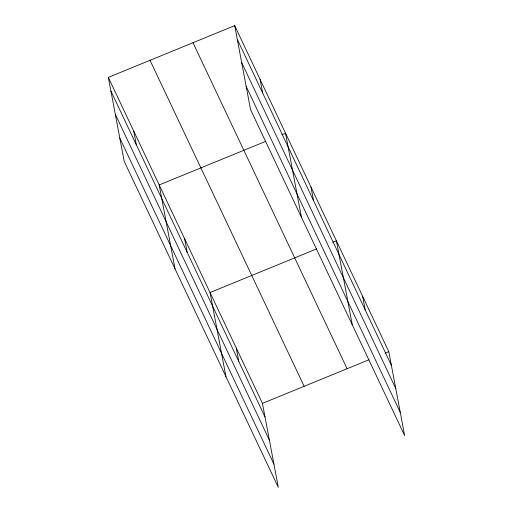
<?xml version="1.0" encoding="UTF-8"?>
<svg xmlns="http://www.w3.org/2000/svg" width="513" height="513" viewBox="0 0 513 513"><rect width="100%" height="100%" fill="white"/><g stroke="black" fill="none" stroke-linecap="round" stroke-linejoin="round"><path stroke-width="0.77" d="M108.333 77.373L262.444 403.372L278.309 487.35L124.204 161.351L108.333 77.373L234.691 25.65L388.796 351.649L404.667 435.62L250.556 109.628L234.691 25.65M265.792 141.312L159.19 184.956L175.055 268.934M281.887 134.727L285.542 133.233L301.413 217.204M316.649 248.895L210.048 292.538L225.912 376.51M332.745 242.309L336.4 240.809L352.271 324.787M262.444 403.372L369.046 359.735M385.141 353.143L388.796 351.649M237.269 39.296L391.374 365.288M241.649 62.503L395.76 388.501M246.169 86.415L400.281 412.414M192.991 42.72L347.102 368.719M150.033 60.31L304.138 386.302M110.911 91.019L265.022 417.018M115.297 114.232L269.408 440.225M119.818 138.144L273.929 464.143M362.601 296.225L365.179 309.871M310.974 187.021L313.552 200.66M260.117 79.438L262.694 93.084M236.243 347.955L238.821 361.594M184.616 238.744L187.194 252.39M133.765 131.168L136.343 144.807"/></g></svg>
